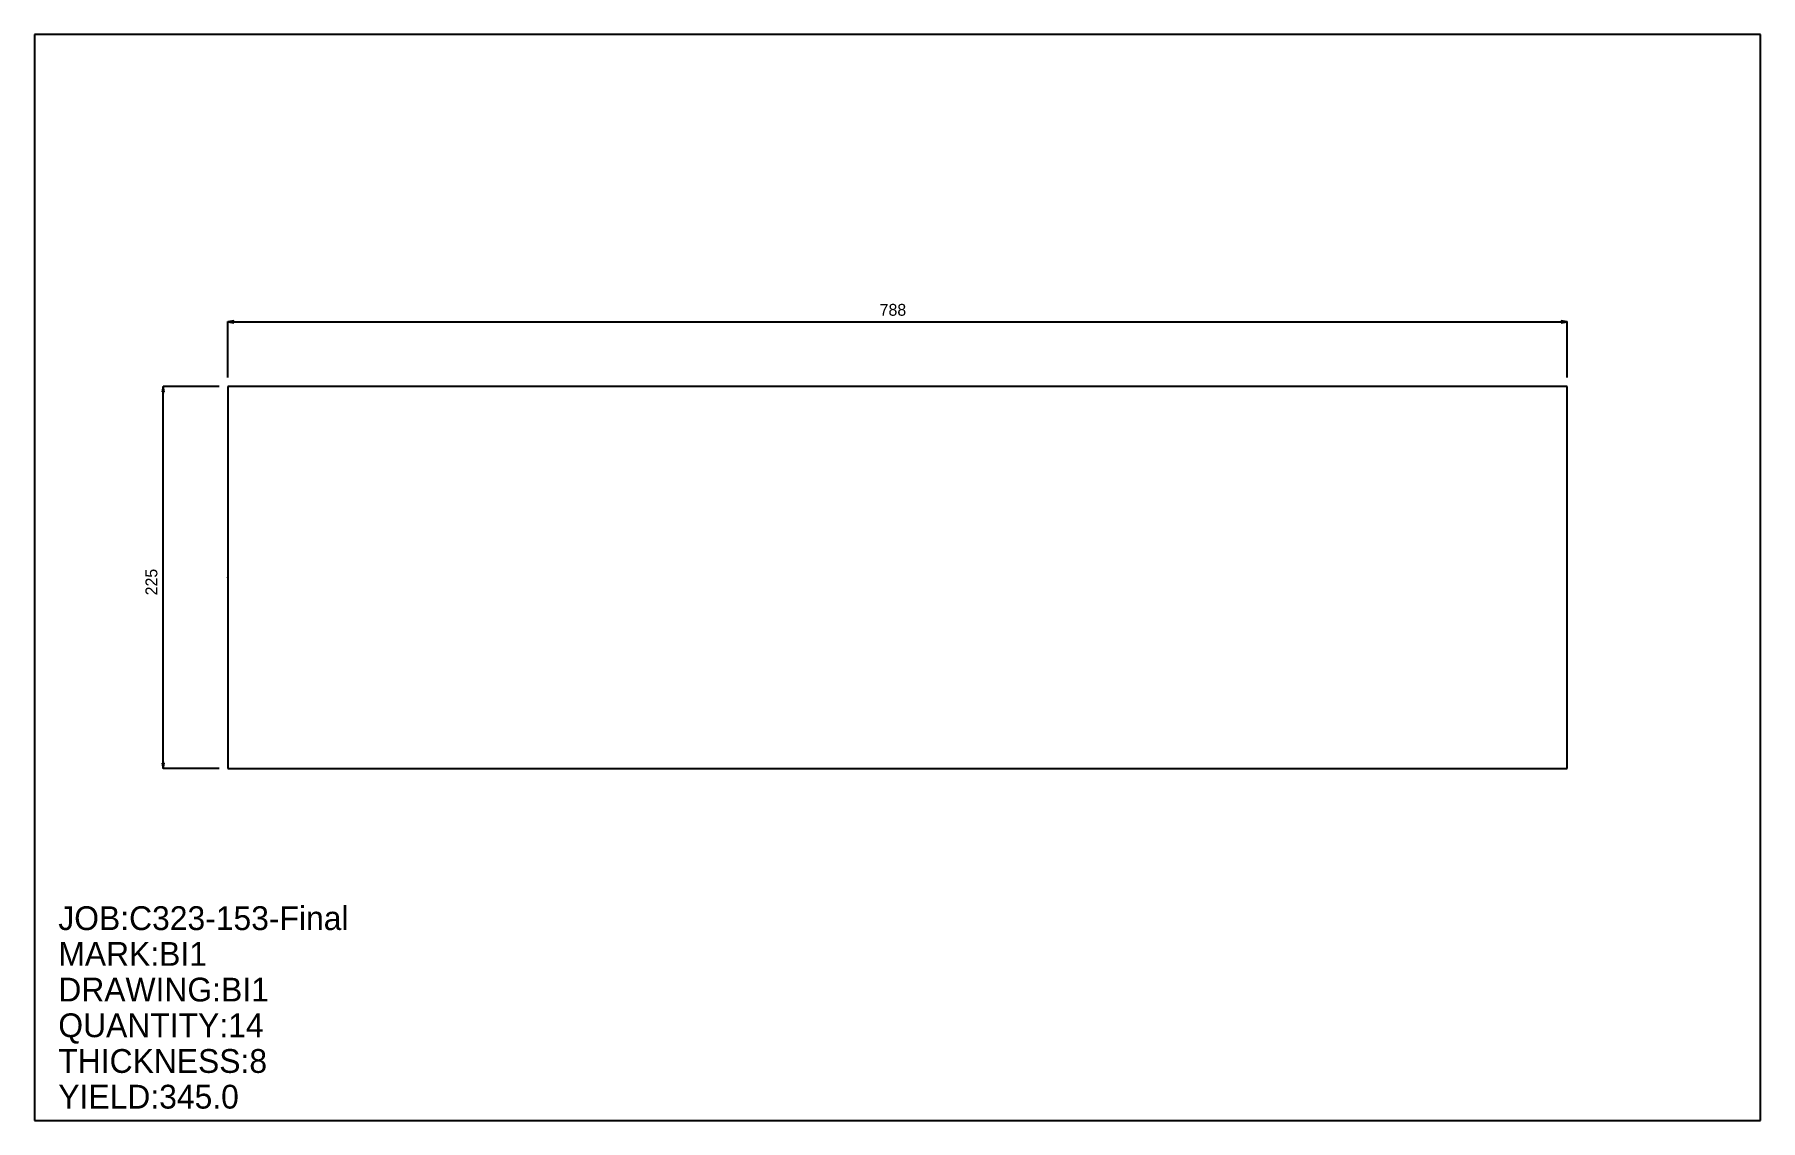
# Model space of a CAD drawing. Extents: x 0 to 1016, y 0 to 639.
import ezdxf

# ---------------------------------------------------------------- set-up
doc = ezdxf.new("R2010")
doc.units = 0
doc.header["$LTSCALE"] = 0.125
for name, color, linetype in [('2', 7, 'CONTINUOUS'), ('3', 1, 'CONTINUOUS'), ('5', 7, 'CONTINUOUS'), ('6', 4, 'CONTINUOUS')]:
    doc.layers.add(name, color=color, linetype=linetype)

# ---------------------------------------------------------------- blocks, each defined once
blk = doc.blocks.new('ARROW')
at = {"layer": '2', "linetype": 'CONTINUOUS'}
for p, q in [((0, 0), (-1, 0.166667)), ((-1, 0.166667), (-1, -0.166667)), ((-1, -0.166667), (0, 0))]:
    blk.add_line(p, q, dxfattribs=at)
blk = doc.blocks.new('PLATE')
at = {"layer": '3', "linetype": 'CONTINUOUS'}
for p, q in [((0, 0), (0, -225)), ((788, 0), (0, 0)), ((788, -225), (788, 0)), ((0, -225), (788, -225))]:
    blk.add_line(p, q, dxfattribs=at)
at = {"layer": '5', "linetype": 'CONTINUOUS'}
for p, q in [((-0.1, -112.5), (0.1, -112.5)), ((0, -112.6), (0, -112.4))]:
    blk.add_line(p, q, dxfattribs=at)
blk.add_circle((0, -112.5), 0.1, dxfattribs=at)
at = {"layer": '6', "linetype": 'CONTINUOUS'}
for p, q in [((0, 5.253334), (0, 38.08667)), ((0, 38.036671), (788, 38.036671)), ((788, 5.253334), (788, 38.08667)), ((-5.253316, 0), (-38.086651, 0.000003)), ((-38.036671, -225), (-38.036652, 0.000003)), ((-5.253334, -225), (-38.08667, -225))]:
    blk.add_line(p, q, dxfattribs=at)
at = {"layer": '6', "xscale": 3.502222, "yscale": 3.502222, "zscale": 3.502222}
for p, rotation in [((0, 38.036671), 180), ((-38.036652, 0.000003), 90), ((-38.036671, -225), 270)]:
    blk.add_blockref('ARROW', p, dxfattribs=dict(at, rotation=rotation))
blk.add_blockref('ARROW', (788, 38.036671), dxfattribs=at)
at = {"layer": '5'}
blk.add_text('ZERO', height=0.015, dxfattribs=at).set_placement((0, -112.5))
at = {"layer": '6'}
blk.add_text('788', height=7.004, dxfattribs=at).set_placement((383.49335, 41.538895))
blk.add_text('225', height=7.004, rotation=90, dxfattribs=at).set_placement((-41.538887, -123.00667))

msp = doc.modelspace()

# ---------------------------------------------------------------- linework, layer by layer
at = {"layer": '5', "linetype": 'CONTINUOUS'}
for p, q in [((1015.6446, 639.15558), (0, 639.15558)), ((0, 639.15558), (0, 0)), ((1015.6446, 0), (1015.6446, 639.15558)), ((0, 0), (1015.6446, 0))]:
    msp.add_line(p, q, dxfattribs=at)

# ---------------------------------------------------------------- block references
at = {"layer": '2'}
msp.add_blockref('PLATE', (113.8223, 432.07779), dxfattribs=at)

# ---------------------------------------------------------------- texts
at = {"layer": '5'}
for s, p in [('JOB:C323-153-Final', (14.008889, 112.07112)), ('MARK:BI1', (14.008889, 91.057785)), ('DRAWING:BI1', (14.008889, 70.044449)), ('QUANTITY:14', (14.008889, 49.031113)), ('THICKNESS:8', (14.008889, 28.017778)), ('YIELD:345.0', (14.008889, 7.004445))]:
    msp.add_text(s, height=14.009, dxfattribs=at).set_placement(p)

doc.saveas('drawing.dxf')
